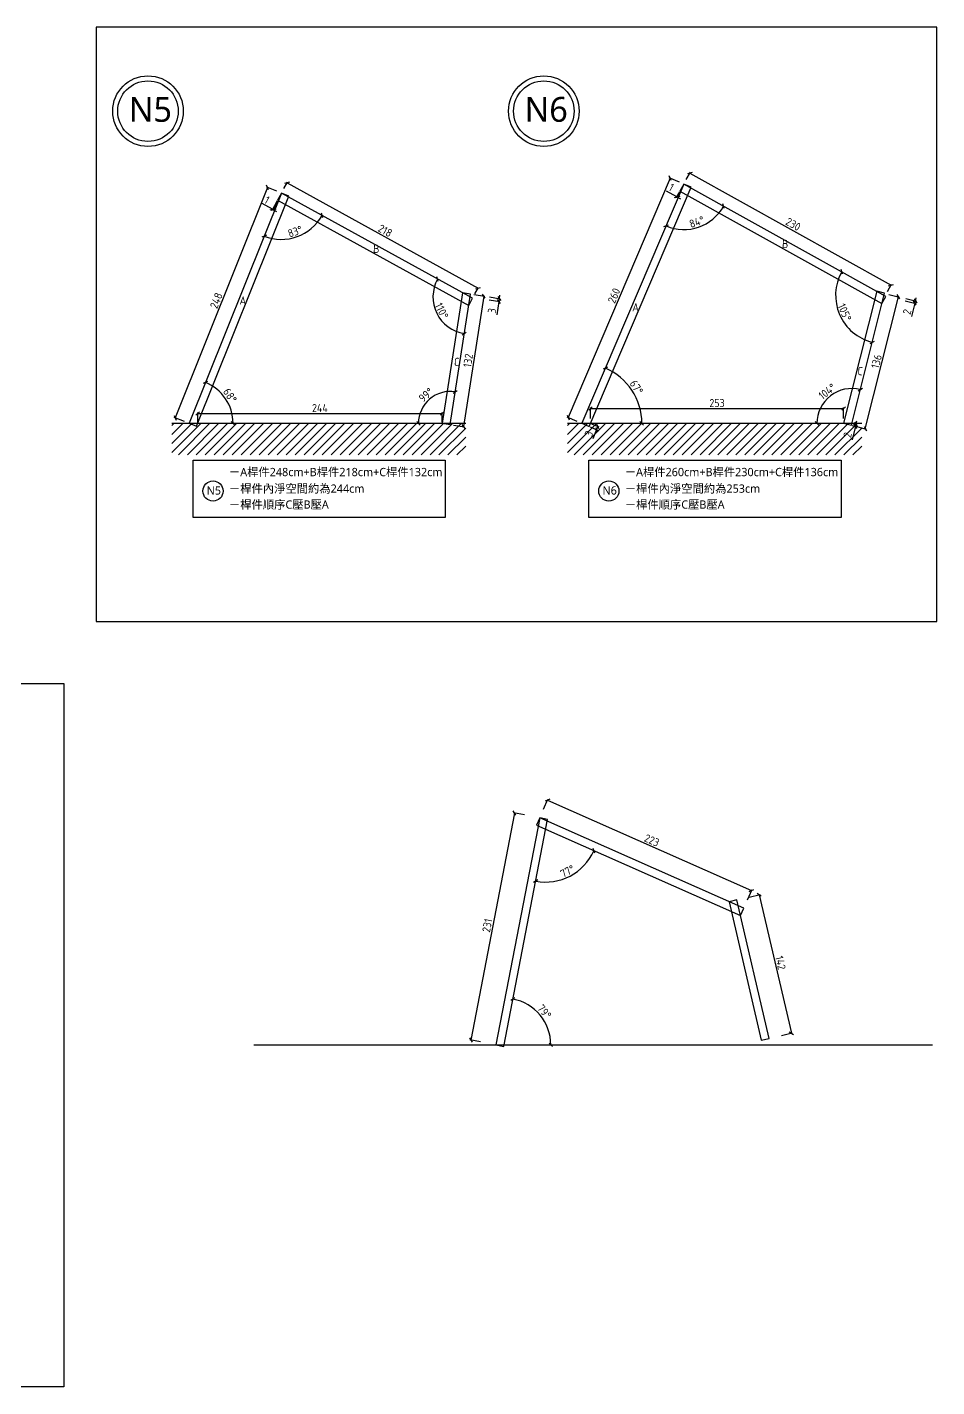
# Model space of a CAD drawing. Header units: centimetres. Extents: x -6116 to 16873, y -2889 to 4505.
# Drawn here: x 1949 to 2858, y -215 to 1144 of the extents above; entities that cross this region are included whole.
import ezdxf

# ---------------------------------------------------------------- set-up
doc = ezdxf.new("R2010")
doc.units = ezdxf.units.CM
for name, color, linetype in [('5', 5, 'Continuous'), ('D_wood木做櫃', 30, 'Continuous'), ('frame圖框', 34, 'Continuous'), ('hatch填實', 8, 'Continuous'), ('planting植栽', 95, 'Continuous')]:
    doc.layers.add(name, color=color, linetype=linetype)
doc.styles.get("Standard").update_dxf_attribs({"font": 'ISOCP.SHX', "bigfont": 'CHINESET.SHX'})
doc.dimstyles.new('AM_ISO', dxfattribs={"dimtxt": 3.5, "dimasz": 3.5, "dimexe": 1, "dimexo": 1, "dimgap": 1.5, "dimtad": 1, "dimdec": 0, "dimdsep": 46, "dimtxsty": 'Standard', "dimcen": 0, "dimclrd": 256, "dimclre": 256, "dimclrt": 2, "dimadec": 0, "dimazin": 2, "dimtp": 0.1, "dimtm": 0.1, "dimtfac": 0.71, "dimtdec": 0, "dimtmove": 0, "dimatfit": 3, "dimfxl": 1, "dimlwd": -1, "dimlwe": -1, "dimarcsym": 1})

# ---------------------------------------------------------------- blocks, each defined once
blk = doc.blocks.new('_Oblique')
at = {"color": 0, "linetype": 'ByBlock', "lineweight": -2}
blk.add_line((-0.5, -0.5), (0.5, 0.5), dxfattribs=at)
blk = doc.blocks.new('*D99')
at = {"layer": 'DEFPOINTS', "color": 0, "transparency": 16777216}
for p in [(2203.2, 978.5), (2097.1, 753.9), (2110.9, 748.3)]:
    blk.add_point(p, dxfattribs=at)
at = {"layer": 'hatch填實', "linetype": 'ByBlock', "transparency": 16777216}
for p, q in [((2189.4, 984), (2097.1, 753.9)), ((2198.7, 980.3), (2188.5, 984.4)), ((2106.3, 750.1), (2096.1, 754.2))]:
    blk.add_line(p, q, dxfattribs=at)
at = {"layer": 'hatch填實', "transparency": 16777216, "xscale": 3.5, "yscale": 3.5, "zscale": 3.5}
for p, rotation in [((2189.4, 984), 68.13200429468468), ((2097.1, 753.9), 248.1320042946847)]:
    blk.add_blockref('_Oblique', p, dxfattribs=dict(at, rotation=rotation))
at = {"layer": 'hatch填實', "transparency": 16777216, "insert": (2138.1, 871), "char_height": 8, "attachment_point": 5, "rotation": 68.132}
blk.add_mtext('248', dxfattribs=at)
blk = doc.blocks.new('_ArchTick')
at = {"color": 0, "linetype": 'ByBlock', "const_width": 0.15}
blk.add_lwpolyline([(-0.5, -0.5), (0.5, 0.5)], dxfattribs=at)
blk = doc.blocks.new('*D98')
at = {"layer": 'DEFPOINTS', "color": 0, "transparency": 16777216}
for p in [(2205.2, 982), (2396.1, 876.7), (2399.7, 883.3)]:
    blk.add_point(p, dxfattribs=at)
at = {"layer": 'hatch填實', "linetype": 'ByBlock', "transparency": 16777216}
for p, q in [((2205.6, 982.9), (2209.3, 989.4)), ((2208.8, 988.6), (2399.7, 883.3)), ((2396.6, 877.6), (2400.2, 884.2))]:
    blk.add_line(p, q, dxfattribs=at)
at = {"layer": 'hatch填實', "transparency": 16777216, "xscale": 3.5, "yscale": 3.5, "zscale": 3.5}
for p, rotation in [((2208.8, 988.6), 151.1320042946506), ((2399.7, 883.3), 331.1320042946506)]:
    blk.add_blockref('_Oblique', p, dxfattribs=dict(at, rotation=rotation))
at = {"layer": 'hatch填實', "transparency": 16777216, "insert": (2306.9, 940.8), "char_height": 8, "attachment_point": 5, "rotation": 331.132}
blk.add_mtext('218', dxfattribs=at)
blk = doc.blocks.new('*D100')
at = {"layer": 'DEFPOINTS', "color": 0, "transparency": 16777216}
for p in [(2605.3, 987.5), (2489.6, 754.2), (2503.3, 748.3)]:
    blk.add_point(p, dxfattribs=at)
at = {"layer": 'hatch填實', "linetype": 'ByBlock', "transparency": 16777216}
for p, q in [((2591.6, 993.3), (2489.6, 754.2)), ((2600.8, 989.4), (2590.7, 993.7)), ((2498.8, 750.2), (2488.7, 754.6))]:
    blk.add_line(p, q, dxfattribs=at)
at = {"layer": 'hatch填實', "transparency": 16777216, "xscale": 3.5, "yscale": 3.5, "zscale": 3.5}
for p, rotation in [((2591.6, 993.3), 66.90482724641866), ((2489.6, 754.2), 246.9048272464187)]:
    blk.add_blockref('_Oblique', p, dxfattribs=dict(at, rotation=rotation))
at = {"layer": 'hatch填實', "transparency": 16777216, "insert": (2535.5, 875.9), "char_height": 8, "attachment_point": 5, "rotation": 66.9048}
blk.add_mtext('260', dxfattribs=at)
blk = doc.blocks.new('*D101')
at = {"layer": 'DEFPOINTS', "color": 0, "transparency": 16777216}
for p in [(2605.3, 987.5), (2605.3, 987.5), (2609.2, 942.2), (2807.1, 875.2), (2503.3, 748.3)]:
    blk.add_point(p, dxfattribs=at)
at = {"layer": 'hatch填實', "linetype": 'ByBlock', "transparency": 16777216}
blk.add_arc((2605.3, 987.5), 45.5, 246.9048, 330.9048, dxfattribs=at)
at = {"layer": 'hatch填實', "transparency": 16777216, "xscale": 3.5, "yscale": 3.5, "zscale": 3.5}
for p, rotation in [((2645, 965.4), 60.90482724638431), ((2587.4, 945.6), 156.9048272464188)]:
    blk.add_blockref('_Oblique', p, dxfattribs=dict(at, rotation=rotation))
at = {"layer": 'hatch填實', "transparency": 16777216, "insert": (2618.2, 949.6), "char_height": 8, "attachment_point": 5, "rotation": 18.9048}
blk.add_mtext('84°', dxfattribs=at)
blk = doc.blocks.new('*D102')
at = {"layer": 'DEFPOINTS', "color": 0, "transparency": 16777216}
for p in [(2606.1, 987), (2757.2, 871.2), (2805.8, 878.3), (2808, 874.7), (2768, 727.9)]:
    blk.add_point(p, dxfattribs=at)
at = {"layer": 'hatch填實', "linetype": 'ByBlock', "transparency": 16777216}
blk.add_arc((2805.2, 876.2), 48.3, 150.9048, 255.9048, dxfattribs=at)
at = {"layer": 'hatch填實', "transparency": 16777216, "xscale": 3.5, "yscale": 3.5, "zscale": 3.5}
for p, rotation in [((2763, 899.7), 60.90482724638444), ((2793.5, 829.3), 345.9048272464169)]:
    blk.add_blockref('_Oblique', p, dxfattribs=dict(at, rotation=rotation))
at = {"layer": 'hatch填實', "transparency": 16777216, "insert": (2765.9, 859.2), "char_height": 8, "attachment_point": 5, "rotation": 293.4048}
blk.add_mtext('105°', dxfattribs=at)
blk = doc.blocks.new('*D103')
at = {"layer": 'DEFPOINTS', "color": 0, "transparency": 16777216}
for p in [(2203.2, 978.5), (2203.2, 978.5), (2207.9, 932.4), (2394.1, 873.2), (2110.9, 748.3)]:
    blk.add_point(p, dxfattribs=at)
at = {"layer": 'hatch填實', "linetype": 'ByBlock', "transparency": 16777216}
blk.add_arc((2203.2, 978.5), 46.3, 248.132, 331.132, dxfattribs=at)
at = {"layer": 'hatch填實', "transparency": 16777216, "xscale": 3.5, "yscale": 3.5, "zscale": 3.5}
for p, rotation in [((2243.8, 956.1), 61.13200429465065), ((2186, 935.5), 158.1320042946847)]:
    blk.add_blockref('_Oblique', p, dxfattribs=dict(at, rotation=rotation))
at = {"layer": 'hatch填實', "transparency": 16777216, "insert": (2216.9, 940), "char_height": 8, "attachment_point": 5, "rotation": 19.632}
blk.add_mtext('83°', dxfattribs=at)
blk = doc.blocks.new('*D104')
at = {"layer": 'DEFPOINTS', "color": 0, "transparency": 16777216}
for p in [(2203.2, 978.5), (2392, 877.5), (2394.1, 873.2), (2355, 869.6), (2371.8, 747.9)]:
    blk.add_point(p, dxfattribs=at)
at = {"layer": 'hatch填實', "linetype": 'ByBlock', "transparency": 16777216}
blk.add_arc((2391.6, 874.6), 37, 151.132, 261.132, dxfattribs=at)
at = {"layer": 'hatch填實', "transparency": 16777216, "xscale": 3.5, "yscale": 3.5, "zscale": 3.5}
for p, rotation in [((2359.2, 892.5), 61.13200429465048), ((2385.9, 838.1), 351.1320042946833)]:
    blk.add_blockref('_Oblique', p, dxfattribs=dict(at, rotation=rotation))
at = {"layer": 'hatch填實', "transparency": 16777216, "insert": (2363.3, 860.8), "char_height": 8, "attachment_point": 5, "rotation": 296.132}
blk.add_mtext('110°', dxfattribs=at)
blk = doc.blocks.new('*D105')
at = {"layer": 'DEFPOINTS', "color": 0, "transparency": 16777216}
for p in [(2392, 877.5), (2371.7, 747.1), (2385, 745)]:
    blk.add_point(p, dxfattribs=at)
at = {"layer": 'hatch填實', "linetype": 'ByBlock', "transparency": 16777216}
for p, q in [((2405.4, 875.4), (2385, 745)), ((2395.5, 877), (2406.3, 875.3)), ((2375.1, 746.6), (2386, 744.9))]:
    blk.add_line(p, q, dxfattribs=at)
at = {"layer": 'hatch填實', "transparency": 16777216, "xscale": 3.5, "yscale": 3.5, "zscale": 3.5}
for p, rotation in [((2405.4, 875.4), 81.13200429467966), ((2385, 745), 261.1320042946796)]:
    blk.add_blockref('_Oblique', p, dxfattribs=dict(at, rotation=rotation))
at = {"layer": 'hatch填實', "transparency": 16777216, "insert": (2389.7, 811.1), "char_height": 8, "attachment_point": 5, "rotation": 81.132}
blk.add_mtext('132', dxfattribs=at)
blk = doc.blocks.new('*D106')
at = {"layer": 'DEFPOINTS', "color": 0, "transparency": 16777216}
for p in [(2607.2, 991), (2812.3, 886.5), (2808.2, 879.2)]:
    blk.add_point(p, dxfattribs=at)
at = {"layer": 'hatch填實', "linetype": 'ByBlock', "transparency": 16777216}
for p, q in [((2607.7, 991.9), (2611.8, 999.3)), ((2611.3, 998.4), (2812.3, 886.5)), ((2808.7, 880), (2812.8, 887.4))]:
    blk.add_line(p, q, dxfattribs=at)
at = {"layer": 'hatch填實', "transparency": 16777216, "xscale": 3.5, "yscale": 3.5, "zscale": 3.5}
for p, rotation in [((2611.3, 998.4), 150.9048272463845), ((2812.3, 886.5), 330.9048272463845)]:
    blk.add_blockref('_Oblique', p, dxfattribs=dict(at, rotation=rotation))
at = {"layer": 'hatch填實', "transparency": 16777216, "insert": (2714.5, 947.3), "char_height": 8, "attachment_point": 5, "rotation": 330.9048}
blk.add_mtext('230', dxfattribs=at)
blk = doc.blocks.new('*D140')
at = {"layer": 'DEFPOINTS', "color": 0, "transparency": 16777216}
for p in [(2203.2, 978.5), (2151.4, 765.3), (2093.6, 748.3), (2110.9, 748.3), (2387.4, 748.3)]:
    blk.add_point(p, dxfattribs=at)
at = {"layer": 'hatch填實', "linetype": 'ByBlock', "transparency": 16777216}
blk.add_arc((2110.9, 748.3), 44, 0, 68.132, dxfattribs=at)
at = {"layer": 'hatch填實', "transparency": 16777216, "xscale": 3.5, "yscale": 3.5, "zscale": 3.5}
for p, rotation in [((2127.2, 789.2), 158.1320042946846), ((2154.8, 748.3), 270.0000000000001)]:
    blk.add_blockref('_Oblique', p, dxfattribs=dict(at, rotation=rotation))
at = {"layer": 'hatch填實', "transparency": 16777216, "insert": (2151.8, 776.1), "char_height": 8, "attachment_point": 5, "rotation": 304.066}
blk.add_mtext('68°', dxfattribs=at)
blk = doc.blocks.new('*D141')
at = {"layer": 'DEFPOINTS', "color": 0, "transparency": 16777216}
for p in [(2392, 877.5), (2358.9, 777.4), (2093.6, 748.3), (2387.4, 748.3), (2371.7, 747.1)]:
    blk.add_point(p, dxfattribs=at)
at = {"layer": 'hatch填實', "linetype": 'ByBlock', "transparency": 16777216}
blk.add_arc((2371.9, 748.3), 31.8, 81.132, 180, dxfattribs=at)
at = {"layer": 'hatch填實', "transparency": 16777216, "xscale": 3.5, "yscale": 3.5, "zscale": 3.5}
for p, rotation in [((2376.8, 779.8), 351.1320042946796), ((2340.1, 748.3), 270)]:
    blk.add_blockref('_Oblique', p, dxfattribs=dict(at, rotation=rotation))
at = {"layer": 'hatch填實', "transparency": 16777216, "insert": (2347.6, 776.7), "char_height": 8, "attachment_point": 5, "rotation": 40.566}
blk.add_mtext('99°', dxfattribs=at)
blk = doc.blocks.new('*D142')
at = {"layer": 'DEFPOINTS', "color": 0, "transparency": 16777216}
for p in [(2119.5, 748.3), (2363.8, 758.1), (2363.8, 748.3)]:
    blk.add_point(p, dxfattribs=at)
at = {"layer": 'hatch填實', "linetype": 'ByBlock', "transparency": 16777216}
for p, q in [((2119.5, 749.3), (2119.5, 759.1)), ((2119.5, 758.1), (2363.8, 758.1)), ((2363.8, 749.3), (2363.8, 759.1))]:
    blk.add_line(p, q, dxfattribs=at)
at = {"layer": 'hatch填實', "transparency": 16777216, "xscale": 3.5, "yscale": 3.5, "zscale": 3.5, "rotation": 180}
blk.add_blockref('_Oblique', (2119.5, 758.1), dxfattribs=at)
at = {"layer": 'hatch填實', "transparency": 16777216, "xscale": 3.5, "yscale": 3.5, "zscale": 3.5}
blk.add_blockref('_Oblique', (2363.8, 758.1), dxfattribs=at)
at = {"layer": 'hatch填實', "transparency": 16777216, "insert": (2241.6, 763.6), "char_height": 8, "attachment_point": 5}
blk.add_mtext('244', dxfattribs=at)
blk = doc.blocks.new('*D143')
at = {"layer": 'DEFPOINTS', "color": 0, "transparency": 16777216}
for p in [(2805.8, 878.3), (2760.9, 780.9), (2489.1, 748.3), (2782.9, 748.3), (2772.6, 746.4)]:
    blk.add_point(p, dxfattribs=at)
at = {"layer": 'hatch填實', "linetype": 'ByBlock', "transparency": 16777216}
blk.add_arc((2773.1, 748.3), 34.8, 75.9048, 180, dxfattribs=at)
at = {"layer": 'hatch填實', "transparency": 16777216, "xscale": 3.5, "yscale": 3.5, "zscale": 3.5}
for p, rotation in [((2781.6, 782.1), 345.9048272464117), ((2738.3, 748.3), 270)]:
    blk.add_blockref('_Oblique', p, dxfattribs=dict(at, rotation=rotation))
at = {"layer": 'hatch填實', "transparency": 16777216, "insert": (2748.4, 780.1), "char_height": 8, "attachment_point": 5, "rotation": 37.9524}
blk.add_mtext('104°', dxfattribs=at)
blk = doc.blocks.new('*D144')
at = {"layer": 'DEFPOINTS', "color": 0, "transparency": 16777216}
for p in [(2605.3, 987.5), (2558.7, 771.1), (2489.1, 748.3), (2503.3, 748.3), (2782.9, 748.3)]:
    blk.add_point(p, dxfattribs=at)
at = {"layer": 'hatch填實', "linetype": 'ByBlock', "transparency": 16777216}
blk.add_arc((2503.3, 748.3), 60, 0, 66.9048, dxfattribs=at)
at = {"layer": 'hatch填實', "transparency": 16777216, "xscale": 3.5, "yscale": 3.5, "zscale": 3.5}
for p, rotation in [((2526.8, 803.5), 156.9048272464187), ((2563.2, 748.3), 270)]:
    blk.add_blockref('_Oblique', p, dxfattribs=dict(at, rotation=rotation))
at = {"layer": 'hatch填實', "transparency": 16777216, "insert": (2557.9, 784.4), "char_height": 8, "attachment_point": 5, "rotation": 303.4524}
blk.add_mtext('67°', dxfattribs=at)
blk = doc.blocks.new('*D145')
at = {"layer": 'DEFPOINTS', "color": 0, "transparency": 16777216}
for p in [(2764.9, 763.1), (2512, 748.3), (2764.9, 748.3)]:
    blk.add_point(p, dxfattribs=at)
at = {"layer": 'hatch填實', "linetype": 'ByBlock', "transparency": 16777216}
for p, q in [((2512, 753.1), (2512, 764.1)), ((2512, 763.1), (2764.9, 763.1)), ((2764.9, 753.1), (2764.9, 764.1))]:
    blk.add_line(p, q, dxfattribs=at)
at = {"layer": 'hatch填實', "transparency": 16777216, "xscale": 3.5, "yscale": 3.5, "zscale": 3.5, "rotation": 180}
blk.add_blockref('_Oblique', (2512, 763.1), dxfattribs=at)
at = {"layer": 'hatch填實', "transparency": 16777216, "xscale": 3.5, "yscale": 3.5, "zscale": 3.5}
blk.add_blockref('_Oblique', (2764.9, 763.1), dxfattribs=at)
at = {"layer": 'hatch填實', "transparency": 16777216, "insert": (2638.4, 768.6), "char_height": 8, "attachment_point": 5}
blk.add_mtext('253', dxfattribs=at)
blk = doc.blocks.new('*D146')
at = {"layer": 'DEFPOINTS', "color": 0, "transparency": 16777216}
for p in [(2805.8, 878.3), (2819.7, 874.8), (2772.6, 746.4)]:
    blk.add_point(p, dxfattribs=at)
at = {"layer": 'hatch填實', "linetype": 'ByBlock', "transparency": 16777216}
for p, q in [((2786.6, 742.9), (2819.7, 874.8)), ((2810, 877.2), (2820.7, 874.5)), ((2776.9, 745.3), (2787.6, 742.6))]:
    blk.add_line(p, q, dxfattribs=at)
at = {"layer": 'hatch填實', "transparency": 16777216, "xscale": 3.5, "yscale": 3.5, "zscale": 3.5}
for p, rotation in [((2819.7, 874.8), 75.90482724641174), ((2786.6, 742.9), 255.9048272464117)]:
    blk.add_blockref('_Oblique', p, dxfattribs=dict(at, rotation=rotation))
at = {"layer": 'hatch填實', "transparency": 16777216, "insert": (2797.8, 810.2), "char_height": 8, "attachment_point": 5, "rotation": 75.9048}
blk.add_mtext('136', dxfattribs=at)
blk = doc.blocks.new('*D196')
at = {"layer": 'DEFPOINTS', "color": 0, "transparency": 16777216}
for p in [(2805.2, 876.2), (2805.8, 878.3), (2836.1, 868.5)]:
    blk.add_point(p, dxfattribs=at)
at = {"layer": 'hatch填實', "linetype": 'ByBlock', "transparency": 16777216}
for p, q in [((2826.4, 870.9), (2837.1, 868.2)), ((2827, 873), (2837.6, 870.3)), ((2836.7, 870.5), (2836.1, 868.5)), ((2836.7, 870.5), (2837.5, 873.9)), ((2836.1, 868.5), (2832.8, 855))]:
    blk.add_line(p, q, dxfattribs=at)
at = {"layer": 'hatch填實', "transparency": 16777216, "xscale": 3.5, "yscale": 3.5, "zscale": 3.5}
for p, rotation in [((2836.1, 868.5), 75.90482724641136), ((2836.7, 870.5), 255.9048272464113)]:
    blk.add_blockref('_Oblique', p, dxfattribs=dict(at, rotation=rotation))
at = {"layer": 'hatch填實', "transparency": 16777216, "insert": (2828.3, 859.7), "char_height": 8, "attachment_point": 5, "rotation": 75.9048}
blk.add_mtext('2', dxfattribs=at)
blk = doc.blocks.new('*D197')
at = {"layer": 'DEFPOINTS', "color": 0, "transparency": 16777216}
for p in [(2601.4, 980.5), (2602.1, 980.1), (2598.2, 974.8)]:
    blk.add_point(p, dxfattribs=at)
at = {"layer": 'hatch填實', "linetype": 'ByBlock', "transparency": 16777216}
for p, q in [((2598.2, 974.8), (2588.1, 980.5)), ((2600.9, 979.6), (2597.7, 974)), ((2601.6, 979.2), (2598.5, 973.6)), ((2599, 974.4), (2598.2, 974.8)), ((2599, 974.4), (2602, 972.7))]:
    blk.add_line(p, q, dxfattribs=at)
at = {"layer": 'hatch填實', "transparency": 16777216, "xscale": 3.5, "yscale": 3.5, "zscale": 3.5}
for p, rotation in [((2598.2, 974.8), 330.9048272463887), ((2599, 974.4), 150.9048272463887)]:
    blk.add_blockref('_Oblique', p, dxfattribs=dict(at, rotation=rotation))
at = {"layer": 'hatch填實', "transparency": 16777216, "insert": (2592.8, 984.2), "char_height": 8, "attachment_point": 5, "rotation": 330.9048}
blk.add_mtext('1', dxfattribs=at)
blk = doc.blocks.new('*D198')
at = {"layer": 'DEFPOINTS', "color": 0, "transparency": 16777216}
for p in [(2512, 748.3), (2510.6, 745.2), (2518.1, 742)]:
    blk.add_point(p, dxfattribs=at)
at = {"layer": 'hatch填實', "linetype": 'ByBlock', "transparency": 16777216}
for p, q in [((2512.9, 747.9), (2520.4, 744.8)), ((2511.6, 744.8), (2519, 741.6)), ((2518.1, 742), (2514.2, 732.8)), ((2519.4, 745.2), (2518.1, 742))]:
    blk.add_line(p, q, dxfattribs=at)
at = {"layer": 'hatch填實', "transparency": 16777216, "xscale": 3.5, "yscale": 3.5, "zscale": 3.5}
for p, rotation in [((2519.4, 745.2), 66.90482724641609), ((2518.1, 742), 246.9048272464161)]:
    blk.add_blockref('_Oblique', p, dxfattribs=dict(at, rotation=rotation))
at = {"layer": 'hatch填實', "transparency": 16777216, "insert": (2510.4, 737.9), "char_height": 8, "attachment_point": 5, "rotation": 66.9048}
blk.add_mtext('3', dxfattribs=at)
blk = doc.blocks.new('*D199')
at = {"layer": 'DEFPOINTS', "color": 0, "transparency": 16777216}
for p in [(2773.1, 748.3), (2772.6, 746.4), (2776.7, 745.4)]:
    blk.add_point(p, dxfattribs=at)
at = {"layer": 'hatch填實', "linetype": 'ByBlock', "transparency": 16777216}
for p, q in [((2774.1, 748.1), (2778.1, 747.1)), ((2777.1, 747.3), (2778, 750.7)), ((2776.7, 745.4), (2773.3, 731.9)), ((2773.6, 746.1), (2777.6, 745.1)), ((2777.1, 747.3), (2776.7, 745.4))]:
    blk.add_line(p, q, dxfattribs=at)
at = {"layer": 'hatch填實', "transparency": 16777216, "xscale": 3.5, "yscale": 3.5, "zscale": 3.5}
for p, rotation in [((2776.7, 745.4), 75.90482724641467), ((2777.1, 747.3), 255.9048272464146)]:
    blk.add_blockref('_Oblique', p, dxfattribs=dict(at, rotation=rotation))
at = {"layer": 'hatch填實', "transparency": 16777216, "insert": (2768.8, 736.6), "char_height": 8, "attachment_point": 5, "rotation": 75.9048}
blk.add_mtext('2', dxfattribs=at)
blk = doc.blocks.new('*D208')
at = {"layer": 'DEFPOINTS', "color": 0, "transparency": 16777216}
for p in [(2199.4, 971.5), (2200.2, 971), (2194.3, 962.3)]:
    blk.add_point(p, dxfattribs=at)
at = {"layer": 'hatch填實', "linetype": 'ByBlock', "transparency": 16777216}
for p, q in [((2194.3, 962.3), (2184.1, 967.9)), ((2198.9, 970.6), (2193.8, 961.4)), ((2199.7, 970.1), (2194.7, 960.9)), ((2195.1, 961.8), (2194.3, 962.3)), ((2195.1, 961.8), (2198.2, 960.1))]:
    blk.add_line(p, q, dxfattribs=at)
at = {"layer": 'hatch填實', "transparency": 16777216, "xscale": 3.5, "yscale": 3.5, "zscale": 3.5}
for p, rotation in [((2194.3, 962.3), 331.1320042946429), ((2195.1, 961.8), 151.1320042946429)]:
    blk.add_blockref('_Oblique', p, dxfattribs=dict(at, rotation=rotation))
at = {"layer": 'hatch填實', "transparency": 16777216, "insert": (2188.8, 971.6), "char_height": 8, "attachment_point": 5, "rotation": 331.132}
blk.add_mtext('1', dxfattribs=at)
blk = doc.blocks.new('*D209')
at = {"layer": 'DEFPOINTS', "color": 0, "transparency": 16777216}
for p in [(2391.6, 874.6), (2392, 877.5), (2420.5, 870.1)]:
    blk.add_point(p, dxfattribs=at)
at = {"layer": 'hatch填實', "linetype": 'ByBlock', "transparency": 16777216}
for p, q in [((2410.6, 871.7), (2421.5, 870)), ((2411.1, 874.6), (2421.9, 872.9)), ((2420.5, 870.1), (2418.4, 856.8)), ((2421, 873), (2420.5, 870.1)), ((2421, 873), (2421.5, 876.5))]:
    blk.add_line(p, q, dxfattribs=at)
at = {"layer": 'hatch填實', "transparency": 16777216, "xscale": 3.5, "yscale": 3.5, "zscale": 3.5}
for p, rotation in [((2420.5, 870.1), 81.13200429484229), ((2421, 873), 261.1320042948423)]:
    blk.add_blockref('_Oblique', p, dxfattribs=dict(at, rotation=rotation))
at = {"layer": 'hatch填實', "transparency": 16777216, "insert": (2413.5, 860.8), "char_height": 8, "attachment_point": 5, "rotation": 81.132}
blk.add_mtext('3', dxfattribs=at)
blk = doc.blocks.new('*D227')
at = {"layer": 'DEFPOINTS', "color": 0, "transparency": 16777216}
for p in [(2469.1, 352.4), (2467.4, 147.8), (2175.6, 127.1), (2425.4, 125.6), (2853.6, 127.1)]:
    blk.add_point(p, dxfattribs=at)
at = {"layer": 'hatch填實', "linetype": 'ByBlock', "transparency": 16777216}
blk.add_arc((2425.7, 127.1), 46.6, 360, 79.1, dxfattribs=at)
at = {"layer": 'hatch填實', "transparency": 16777216, "xscale": 3.5, "yscale": 3.5, "zscale": 3.5}
for p, rotation in [((2434.5, 172.8), 169.1), ((2472.3, 127.1), 269.9999999999999)]:
    blk.add_blockref('_Oblique', p, dxfattribs=dict(at, rotation=rotation))
at = {"layer": 'hatch填實', "transparency": 16777216, "insert": (2465.9, 160.2), "char_height": 8, "attachment_point": 5, "rotation": 309.55}
blk.add_mtext('79°', dxfattribs=at)
blk = doc.blocks.new('*D228')
at = {"layer": 'DEFPOINTS', "color": 0, "transparency": 16777216}
for p in [(2458, 346.6), (2469.1, 352.4), (2480.7, 291.5), (2661.9, 256.2), (2425.4, 125.6)]:
    blk.add_point(p, dxfattribs=at)
at = {"layer": 'hatch填實', "linetype": 'ByBlock', "transparency": 16777216}
blk.add_arc((2467.2, 342.5), 52.7, 259.1, 336.1, dxfattribs=at)
at = {"layer": 'hatch填實', "transparency": 16777216, "xscale": 3.5, "yscale": 3.5, "zscale": 3.5}
for p, rotation in [((2515.4, 321.1), 66.09999999999658), ((2457.2, 290.7), 169.1)]:
    blk.add_blockref('_Oblique', p, dxfattribs=dict(at, rotation=rotation))
at = {"layer": 'hatch填實', "transparency": 16777216, "insert": (2489.1, 300.6), "char_height": 8, "attachment_point": 5, "rotation": 27.6}
blk.add_mtext('77°', dxfattribs=at)
blk = doc.blocks.new('*D229')
at = {"layer": 'DEFPOINTS', "color": 0, "transparency": 16777216}
for p in [(2461.3, 353.9), (2392.4, 131.9), (2417.6, 127.1)]:
    blk.add_point(p, dxfattribs=at)
at = {"layer": 'hatch填實', "linetype": 'ByBlock', "transparency": 16777216}
for p, q in [((2436.1, 358.8), (2392.4, 131.9)), ((2445.9, 356.9), (2435.1, 358.9)), ((2402.2, 130), (2391.4, 132.1))]:
    blk.add_line(p, q, dxfattribs=at)
at = {"layer": 'hatch填實', "transparency": 16777216, "xscale": 3.5, "yscale": 3.5, "zscale": 3.5}
for p, rotation in [((2436.1, 358.8), 79.09999999999998), ((2392.4, 131.9), 259.1)]:
    blk.add_blockref('_Oblique', p, dxfattribs=dict(at, rotation=rotation))
at = {"layer": 'hatch填實', "transparency": 16777216, "insert": (2408.8, 246.4), "char_height": 8, "attachment_point": 5, "rotation": 79.1}
blk.add_mtext('231', dxfattribs=at)
blk = doc.blocks.new('*D230')
at = {"layer": 'DEFPOINTS', "color": 0, "transparency": 16777216}
for p in [(2461.3, 353.9), (2673, 281.3), (2665.1, 263.6)]:
    blk.add_point(p, dxfattribs=at)
at = {"layer": 'hatch填實', "linetype": 'ByBlock', "transparency": 16777216}
for p, q in [((2465.1, 362.5), (2469.5, 372.5)), ((2469.1, 371.6), (2673, 281.3)), ((2668.9, 272.1), (2673.4, 282.2))]:
    blk.add_line(p, q, dxfattribs=at)
at = {"layer": 'hatch填實', "transparency": 16777216, "xscale": 3.5, "yscale": 3.5, "zscale": 3.5}
for p, rotation in [((2469.1, 371.6), 156.0999999999964), ((2673, 281.3), 336.0999999999964)]:
    blk.add_blockref('_Oblique', p, dxfattribs=dict(at, rotation=rotation))
at = {"layer": 'hatch填實', "transparency": 16777216, "insert": (2573.3, 331.5), "char_height": 8, "attachment_point": 5, "rotation": 336.1}
blk.add_mtext('223', dxfattribs=at)
blk = doc.blocks.new('*D231')
at = {"layer": 'DEFPOINTS', "color": 0, "transparency": 16777216}
for p in [(2658.3, 271.9), (2712.7, 138.7), (2690.4, 133.6)]:
    blk.add_point(p, dxfattribs=at)
at = {"layer": 'hatch填實', "linetype": 'ByBlock', "transparency": 16777216}
for p, q in [((2670.7, 274.8), (2681.5, 277.3)), ((2680.5, 277), (2712.7, 138.7)), ((2702.9, 136.5), (2713.6, 139))]:
    blk.add_line(p, q, dxfattribs=at)
at = {"layer": 'hatch填實', "transparency": 16777216, "xscale": 3.5, "yscale": 3.5, "zscale": 3.5}
for p, rotation in [((2680.5, 277), 103.1000000000003), ((2712.7, 138.7), 283.1000000000003)]:
    blk.add_blockref('_Oblique', p, dxfattribs=dict(at, rotation=rotation))
at = {"layer": 'hatch填實', "transparency": 16777216, "insert": (2701.9, 209.1), "char_height": 8, "attachment_point": 5, "rotation": 283.1}
blk.add_mtext('142', dxfattribs=at)

msp = doc.modelspace()

# ---------------------------------------------------------------- hatches: boundary and pattern name
at = {"layer": 'planting植栽'}
h = msp.add_hatch(dxfattribs=at)
h.set_pattern_fill('ANSI31', color=256, scale=2)
h.set_pattern_definition([(45, (1747.134, 166.0846), (-4.49013, 4.49013), [])])
h.paths.add_polyline_path([(2093.58703, 748.33723), (2387.44485, 748.33723), (2387.44485, 716.71248), (2093.58703, 716.71248)])
h = msp.add_hatch(dxfattribs=at)
h.set_pattern_fill('ANSI31', color=256, scale=2)
h.set_pattern_definition([(45, (2142.6344, 166.0846), (-4.49013, 4.49013), [])])
h.paths.add_polyline_path([(2489.08765, 748.33723), (2782.94547, 748.33723), (2782.94547, 716.71248), (2489.08765, 716.71248)])

# ---------------------------------------------------------------- linework, layer by layer
at = {"layer": '5', "linetype": 'ByBlock'}
for points in [[(2114.92713, 711.47202), (2366.87738, 711.47202), (2366.87738, 654.32227), (2114.92713, 654.32227)], [(2510.42775, 711.47202), (2762.378, 711.47202), (2762.378, 654.32227), (2510.42775, 654.32227)]]:
    msp.add_lwpolyline(points, close=True, dxfattribs=at)
for centre, radius in [((2069.85552, 1060.32668), 35.27331), ((2069.85552, 1060.32668), 30.27331), ((2465.35614, 1060.32668), 35.27331), ((2465.35614, 1060.32668), 30.27331), ((2134.83075, 680.63976), 10.0911), ((2530.33137, 680.63976), 10.0911)]:
    msp.add_circle(centre, radius, dxfattribs=at)
at = {"layer": 'D_wood木做櫃'}
for points in [[(2110.8542, 748.33723), (2118.27856, 745.35748), (2210.65098, 975.5125), (2203.22663, 978.49226), (2110.8542, 748.33723)], [(2390.27437, 866.23745), (2394.13671, 873.24332), (2203.22663, 978.49226), (2199.36428, 971.48638), (2390.27437, 866.23745)], [(2503.27528, 748.33723), (2510.63412, 745.19916), (2612.62162, 984.36134), (2605.26278, 987.49942), (2503.27528, 748.33723)], [(2803.22353, 868.18244), (2807.11363, 875.17295), (2605.26278, 987.49942), (2601.37269, 980.50891), (2803.22353, 868.18244)], [(2363.78236, 748.33723), (2371.68673, 747.10397), (2392.03566, 877.52606), (2384.13129, 878.75932), (2363.78236, 748.33723)], [(2764.8829, 748.33723), (2772.64204, 746.38897), (2805.76256, 878.29435), (2798.00342, 880.24262), (2764.8829, 748.33723)]]:
    msp.add_lwpolyline(points, dxfattribs=at)
at = {"layer": 'frame圖框'}
msp.add_lwpolyline([(2018.01346, 1144.24399), (2018.01346, 550.24399), (2858.01346, 550.24399), (2858.01346, 1144.24399)], close=True, dxfattribs=at)
at = {"layer": 'hatch填實'}
msp.add_line((2175.63879, 127.07085), (2853.6169, 127.07085), dxfattribs=at)
for points in [[(1067.74957, 488.25463), (1985.67833, 488.25463), (1985.67833, -214.70776), (1067.74957, -214.70776)], [(2425.43044, 125.55808), (2469.11148, 352.39055), (2461.25581, 353.90331), (2417.57477, 127.07085)], [(2665.13444, 263.55674), (2461.25581, 353.90331), (2458.01468, 346.58928), (2661.89331, 256.2427)], [(2690.44106, 133.56607), (2658.25657, 271.87065), (2650.46477, 270.05744), (2682.64925, 131.75286)]]:
    msp.add_lwpolyline(points, close=True, dxfattribs=at)
at = {"layer": 'planting植栽'}
for p, q in [((2093.58703, 748.33723), (2387.44485, 748.33723)), ((2489.08765, 748.33723), (2782.94547, 748.33723))]:
    msp.add_line(p, q, dxfattribs=at)

# ---------------------------------------------------------------- texts
at = {"layer": '5', "linetype": 'ByBlock', "attachment_point": 1}
for s, insert, char_height in [('{\\fMicrosoft JhengHei|b0|i0|c136|p34;N5}', (2050.7382, 1074.4927), 24.8271142), ('{\\fMicrosoft JhengHei|b0|i0|c136|p34;N6}', (2446.23882, 1074.4927), 24.8271142), ('{\\fMicrosoft JhengHei|b0|i0|c136|p34;－A桿件248cm+B桿件218cm+C桿件132cm}', (2150.75153, 703.74622), 8.2757047), ('{\\fMicrosoft JhengHei|b0|i0|c136|p34;－A桿件260cm+B桿件230cm+C桿件136cm}', (2546.25215, 703.74622), 8.2757047), ('{\\fMicrosoft JhengHei|b0|i0|c136|p34;－桿件內淨空間約為244cm}', (2150.75153, 687.21155), 8.2757047), ('{\\fMicrosoft JhengHei|b0|i0|c136|p34;－桿件內淨空間約為253cm}', (2546.25215, 687.21155), 8.2757047), ('{\\fMicrosoft JhengHei|b0|i0|c136|p34;－桿件順序C壓B壓A}', (2150.75153, 671.24988), 8.2757047), ('{\\fMicrosoft JhengHei|b0|i0|c136|p34;－桿件順序C壓B壓A}', (2546.25215, 671.24988), 8.2757047)]:
    msp.add_mtext(s, dxfattribs=dict(at, insert=insert, char_height=char_height))
at = {"layer": '5', "linetype": 'ByBlock', "char_height": 8.2757, "attachment_point": 1}
for s, insert, rotation in [('B', (2295.05271, 927.02766), 356.79508406), ('B', (2703.6586, 931.95495), 356.56790702), ('A', (2161.57834, 875.31242), 356.79508406), ('A', (2554.00738, 868.60242), 356.56790702), ('C', (2375.94843, 813.96342), 356.79508406), ('C', (2779.08526, 804.78618), 356.56790702)]:
    msp.add_mtext(s, dxfattribs=dict(at, insert=insert, rotation=rotation))
at = {"layer": '5', "linetype": 'ByBlock', "char_height": 8.2757047, "width": 13.3778984, "attachment_point": 1}
for s, insert in [('{\\fMicrosoft JhengHei|b0|i0|c136|p34;N5}', (2128.45831, 685.36177)), ('{\\fMicrosoft JhengHei|b0|i0|c136|p34;N6}', (2523.95893, 685.36177))]:
    msp.add_mtext(s, dxfattribs=dict(at, insert=insert))

# ---------------------------------------------------------------- dimensions: what is measured, and where the dimension line sits
at = {"layer": 'hatch填實'}
for p1, p2, distance, picture, middle in [((2605.26278, 987.49942), (2503.27528, 748.33723), -14.86329, '*D100', (2535.53704, 875.90633)), ((2607.20783, 990.99467), (2808.18486, 879.15446), 8.45183, '*D106', (2714.48097, 947.26655)), ((2203.22663, 978.49226), (2110.8542, 748.33723), -14.86329, '*D99', (2138.14165, 870.99974)), ((2205.1578, 981.9952), (2396.06789, 876.74626), 7.49412, '*D98', (2306.8867, 940.75081)), ((2602.10742, 980.10005), (2601.37269, 980.50891), 6.47794, '*D197', (2592.77069, 984.17661)), ((2200.22449, 971.01215), (2199.36428, 971.48638), 10.53041, '*D208', (2188.7913, 971.57106)), ((2392.03566, 877.52606), (2371.68673, 747.10397), 13.47614, '*D105', (2389.74121, 811.08554)), ((2392.03566, 877.52606), (2391.58678, 874.6491), 29.26904, '*D209', (2413.48915, 860.84193)), ((2772.64204, 746.38897), (2805.76256, 878.29435), -14.38308, '*D146', (2797.81794, 810.17833)), ((2805.76256, 878.29435), (2805.24053, 876.2153), 31.86279, '*D196', (2828.26591, 859.66784)), ((2511.97231, 748.33723), (2510.63412, 745.19916), 8.11552, '*D198', (2510.38611, 737.94975)), ((2773.13123, 748.33723), (2772.64204, 746.38897), 4.13948, '*D199', (2768.77878, 736.59306)), ((2461.25581, 353.90331), (2665.13444, 263.55674), 19.39365, '*D230', (2573.2809, 331.48986)), ((2461.25581, 353.90331), (2417.57477, 127.07085), -25.63811, '*D229', (2408.83817, 246.3753)), ((2658.25657, 271.87065), (2690.44106, 133.56607), 22.81498, '*D231', (2701.92769, 209.13616))]:
    dim = msp.add_aligned_dim(p1=p1, p2=p2, distance=distance, dimstyle='AM_ISO', override={"dimtxt": 8, "dimblk": 'Oblique', "dimclrt": 256, "dimtdec": 2, "dimldrblk": 'ArchTick', "dimfxl": 10, "dimfxlon": 1}, dxfattribs=at)
    dim.commit()
    dim.dimension.update_dxf_attribs({"geometry": picture, "text_midpoint": middle})
for base, line1, line2, picture, middle in [((2151.43178, 765.32008), ((2093.58703, 748.33723), (2387.44485, 748.33723)), ((2203.22663, 978.49226), (2110.8542, 748.33723)), '*D140', (2151.84983, 776.0579)), ((2207.90803, 932.39405), ((2203.22663, 978.49226), (2110.8542, 748.33723)), ((2394.13671, 873.24332), (2203.22663, 978.49226)), '*D103', (2216.94638, 940.03071)), ((2354.97444, 869.6347), ((2371.80854, 747.88467), (2392.03566, 877.52606)), ((2394.13671, 873.24332), (2203.22663, 978.49226)), '*D104', (2363.34784, 860.79542)), ((2558.74438, 771.08859), ((2489.08765, 748.33723), (2782.94547, 748.33723)), ((2605.26278, 987.49942), (2503.27528, 748.33723)), '*D144', (2557.88617, 784.4182)), ((2609.15434, 942.15128), ((2605.26278, 987.49942), (2503.27528, 748.33723)), ((2807.11363, 875.17295), (2605.26278, 987.49942)), '*D101', (2618.22746, 949.64308)), ((2757.16593, 871.24318), ((2767.99765, 727.89228), (2805.76256, 878.29435)), ((2807.98744, 874.68669), (2606.13659, 987.01315)), '*D102', (2765.93358, 859.20173)), ((2358.89833, 777.37253), ((2093.58703, 748.33723), (2387.44485, 748.33723)), ((2371.68673, 747.10397), (2392.03566, 877.52606)), '*D141', (2347.61891, 776.67616)), ((2760.89154, 780.89486), ((2489.08765, 748.33723), (2782.94547, 748.33723)), ((2772.64204, 746.38897), (2805.76256, 878.29435)), '*D143', (2748.35734, 780.10071)), ((2467.44805, 147.75372), ((2175.63879, 127.07085), (2853.6169, 127.07085)), ((2425.43044, 125.55808), (2469.11148, 352.39055)), '*D227', (2465.87215, 160.22718)), ((2480.65374, 291.51075), ((2458.01468, 346.58928), (2661.89331, 256.2427)), ((2425.43044, 125.55808), (2469.11148, 352.39055)), '*D228', (2489.09855, 300.64507))]:
    dim = msp.add_angular_dim_2l(base=base, line1=line1, line2=line2, dimstyle='AM_ISO', override={"dimtxt": 8, "dimblk": 'Oblique', "dimclrt": 256, "dimtdec": 2, "dimldrblk": 'ArchTick', "dimfxl": 10, "dimfxlon": 1}, dxfattribs=at)
    dim.commit()
    dim.dimension.update_dxf_attribs({"geometry": picture, "text_midpoint": middle})
for base, p1, p2, text, picture, middle in [((2363.78236, 758.05931), (2119.47448, 748.33723), (2363.78236, 748.33723), '244', '*D142', (2241.62842, 763.5601)), ((2764.8829, 763.10869), (2511.97231, 748.33723), (2764.8829, 748.33723), '253', '*D145', (2638.4276, 768.60948))]:
    dim = msp.add_linear_dim(base=base, p1=p1, p2=p2, text=text, dimstyle='AM_ISO', override={"dimtxt": 8, "dimblk": 'Oblique', "dimclrt": 256, "dimtdec": 2, "dimldrblk": 'ArchTick', "dimfxl": 10, "dimfxlon": 1}, dxfattribs=at)
    dim.commit()
    dim.dimension.update_dxf_attribs({"geometry": picture, "text_midpoint": middle})

doc.saveas('drawing.dxf')
